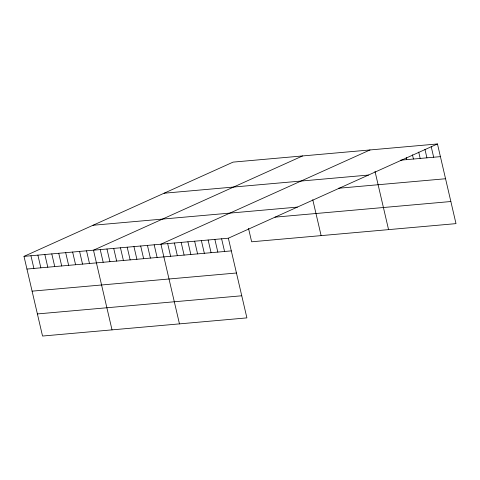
<?xml version="1.0" encoding="UTF-8"?>
<svg xmlns="http://www.w3.org/2000/svg" width="480" height="480" viewBox="0 0 480 480"><rect width="100%" height="100%" fill="white"/><g stroke="black" fill="none" stroke-linecap="round" stroke-linejoin="round"><path stroke-width="0.72" d="M437.46 143.958L228.36 238.206L246.9 317.886L42.54 336.042L24 256.368L233.1 162.114L437.46 143.958L456 223.632L251.64 241.794L248.52 228.39M302.58 155.94L93.48 250.194L112.02 329.868M370.02 149.952L160.92 244.2L179.46 323.874M400.62 160.176L440.412 156.636M164.1 193.218L368.454 175.062M338.328 188.274L445.554 178.746M93.006 225.264L297.36 207.108M274.986 217.152L450.858 201.522M24 256.368L228.36 238.206M26.952 269.052L231.312 250.89M32.094 291.156L236.454 273M37.398 313.938L241.758 295.776M431.208 146.67L433.668 157.236M424.956 149.382L426.924 157.836M418.704 152.094L420.18 158.436M412.452 154.806L413.436 159.036M406.2 157.518L406.692 159.636M375 171.342L388.56 229.626M312.768 199.704L321.12 235.614M221.616 238.806L224.568 251.49M214.872 239.406L217.824 252.09M208.128 240.006L211.08 252.69M201.384 240.606L204.336 253.284M194.64 241.206L197.592 253.884M187.896 241.806L190.848 254.484M181.152 242.406L184.104 255.084M174.408 243.006L177.36 255.684M167.664 243.6L170.616 256.284M154.176 244.8L157.128 257.484M147.432 245.4L150.384 258.078M140.688 246L143.64 258.678M133.944 246.6L136.896 259.278M127.2 247.2L130.152 259.878M120.456 247.8L123.408 260.478M113.712 248.394L116.664 261.078M106.968 248.994L109.92 261.678M100.224 249.594L103.176 262.278M86.532 250.812L89.484 263.49M79.584 251.43L82.536 264.108M72.636 252.048L75.588 264.726M65.688 252.666L68.64 265.344M58.74 253.284L61.692 265.962M51.792 253.902L54.744 266.58M44.844 254.514L47.796 267.198M37.896 255.132L40.848 267.816M30.948 255.75L33.9 268.434"/></g></svg>
